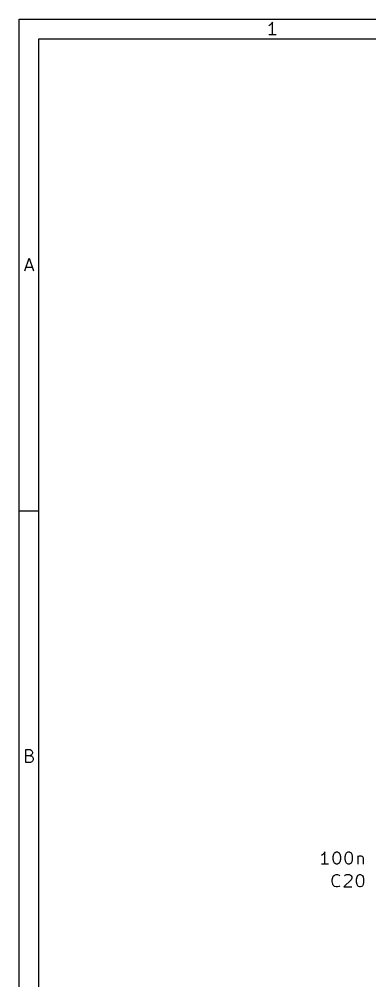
# Model space of a CAD drawing. Extents: x 0.4 to 11.3, y -7.9 to -0.4.
# Drawn here: x 0.394 to 1.796, y -4.244 to -0.394 of the extents above; entities that cross this region are included whole.
import ezdxf

# ---------------------------------------------------------------- set-up
doc = ezdxf.new("R2010")
doc.units = 0
doc.header["$MEASUREMENT"] = 0
doc.layers.add('CYAN2', color=4, linetype='CONTINUOUS')
doc.layers.add('RED2', color=1, linetype='CONTINUOUS')

msp = doc.modelspace()

# ---------------------------------------------------------------- linework, layer by layer
at = {"layer": 'CYAN2', "linetype": 'CONTINUOUS'}
for p, q in [((1.6116, -3.7349), (1.6068, -3.7397)), ((1.6116, -3.7349), (1.6068, -3.7397)), ((1.6163, -3.7278), (1.6116, -3.7349)), ((1.6163, -3.7278), (1.6116, -3.7349)), ((1.6163, -3.7778), (1.6163, -3.7278)), ((1.6163, -3.7778), (1.6163, -3.7278)), ((1.6521, -3.7373), (1.6544, -3.7326)), ((1.6521, -3.7373), (1.6544, -3.7326)), ((1.6544, -3.7326), (1.6568, -3.7302)), ((1.6544, -3.7326), (1.6568, -3.7302)), ((1.6568, -3.7302), (1.6616, -3.7278)), ((1.6568, -3.7302), (1.6616, -3.7278)), ((1.6616, -3.7278), (1.6663, -3.7278)), ((1.6616, -3.7278), (1.6663, -3.7278)), ((1.6663, -3.7278), (1.6711, -3.7302)), ((1.6663, -3.7278), (1.6711, -3.7302)), ((1.6711, -3.7302), (1.6735, -3.7326)), ((1.6711, -3.7302), (1.6735, -3.7326)), ((1.6735, -3.7326), (1.6759, -3.7373)), ((1.6735, -3.7326), (1.6759, -3.7373)), ((1.6997, -3.7373), (1.7021, -3.7326)), ((1.6997, -3.7373), (1.7021, -3.7326)), ((1.7021, -3.7326), (1.7044, -3.7302)), ((1.7021, -3.7326), (1.7044, -3.7302)), ((1.7044, -3.7302), (1.7092, -3.7278)), ((1.7044, -3.7302), (1.7092, -3.7278)), ((1.7092, -3.7278), (1.714, -3.7278)), ((1.7092, -3.7278), (1.714, -3.7278)), ((1.714, -3.7278), (1.7187, -3.7302)), ((1.714, -3.7278), (1.7187, -3.7302)), ((1.7187, -3.7302), (1.7211, -3.7326)), ((1.7187, -3.7302), (1.7211, -3.7326)), ((1.7211, -3.7326), (1.7235, -3.7373)), ((1.7211, -3.7326), (1.7235, -3.7373)), ((1.6068, -3.7397), (1.6021, -3.7421)), ((1.6068, -3.7397), (1.6021, -3.7421)), ((1.6497, -3.7468), (1.6521, -3.7373)), ((1.6497, -3.7468), (1.6521, -3.7373)), ((1.6497, -3.7588), (1.6497, -3.7468)), ((1.6497, -3.7588), (1.6497, -3.7468)), ((1.6521, -3.7683), (1.6497, -3.7588)), ((1.6521, -3.7683), (1.6497, -3.7588)), ((1.6544, -3.773), (1.6521, -3.7683)), ((1.6544, -3.773), (1.6521, -3.7683)), ((1.6568, -3.7754), (1.6544, -3.773)), ((1.6568, -3.7754), (1.6544, -3.773)), ((1.6735, -3.773), (1.6711, -3.7754)), ((1.6735, -3.773), (1.6711, -3.7754)), ((1.6759, -3.7683), (1.6735, -3.773)), ((1.6759, -3.7683), (1.6735, -3.773)), ((1.6759, -3.7373), (1.6782, -3.7468)), ((1.6759, -3.7373), (1.6782, -3.7468)), ((1.6782, -3.7588), (1.6759, -3.7683)), ((1.6782, -3.7588), (1.6759, -3.7683)), ((1.6782, -3.7468), (1.6782, -3.7588)), ((1.6782, -3.7468), (1.6782, -3.7588)), ((1.6973, -3.7468), (1.6997, -3.7373)), ((1.6973, -3.7468), (1.6997, -3.7373)), ((1.6973, -3.7588), (1.6973, -3.7468)), ((1.6973, -3.7588), (1.6973, -3.7468)), ((1.6997, -3.7683), (1.6973, -3.7588)), ((1.6997, -3.7683), (1.6973, -3.7588)), ((1.7021, -3.773), (1.6997, -3.7683)), ((1.7021, -3.773), (1.6997, -3.7683)), ((1.7044, -3.7754), (1.7021, -3.773)), ((1.7044, -3.7754), (1.7021, -3.773)), ((1.7211, -3.773), (1.7187, -3.7754)), ((1.7211, -3.773), (1.7187, -3.7754)), ((1.7235, -3.7683), (1.7211, -3.773)), ((1.7235, -3.7683), (1.7211, -3.773)), ((1.7235, -3.7373), (1.7259, -3.7468)), ((1.7235, -3.7373), (1.7259, -3.7468)), ((1.7259, -3.7588), (1.7235, -3.7683)), ((1.7259, -3.7588), (1.7235, -3.7683)), ((1.7259, -3.7468), (1.7259, -3.7588)), ((1.7259, -3.7468), (1.7259, -3.7588)), ((1.7473, -3.7445), (1.7473, -3.7778)), ((1.7473, -3.7445), (1.7473, -3.7778)), ((1.7473, -3.7492), (1.7497, -3.7468)), ((1.7473, -3.7492), (1.7497, -3.7468)), ((1.7497, -3.7468), (1.7544, -3.7445)), ((1.7497, -3.7468), (1.7544, -3.7445)), ((1.7544, -3.7445), (1.7616, -3.7445)), ((1.7544, -3.7445), (1.7616, -3.7445)), ((1.7616, -3.7445), (1.7663, -3.7468)), ((1.7616, -3.7445), (1.7663, -3.7468)), ((1.7663, -3.7468), (1.7687, -3.7516)), ((1.7663, -3.7468), (1.7687, -3.7516)), ((1.7687, -3.7516), (1.7687, -3.7778)), ((1.7687, -3.7516), (1.7687, -3.7778)), ((1.6306, -3.7778), (1.6021, -3.7778)), ((1.6306, -3.7778), (1.6021, -3.7778)), ((1.6616, -3.7778), (1.6568, -3.7754)), ((1.6616, -3.7778), (1.6568, -3.7754)), ((1.6663, -3.7778), (1.6616, -3.7778)), ((1.6663, -3.7778), (1.6616, -3.7778)), ((1.6711, -3.7754), (1.6663, -3.7778)), ((1.6711, -3.7754), (1.6663, -3.7778)), ((1.7092, -3.7778), (1.7044, -3.7754)), ((1.7092, -3.7778), (1.7044, -3.7754)), ((1.714, -3.7778), (1.7092, -3.7778)), ((1.714, -3.7778), (1.7092, -3.7778)), ((1.7187, -3.7754), (1.714, -3.7778)), ((1.7187, -3.7754), (1.714, -3.7778)), ((1.6449, -3.8402), (1.6473, -3.8307)), ((1.6449, -3.8402), (1.6473, -3.8307)), ((1.6449, -3.8474), (1.6449, -3.8402)), ((1.6449, -3.8474), (1.6449, -3.8402)), ((1.6473, -3.8569), (1.6449, -3.8474)), ((1.6473, -3.8569), (1.6449, -3.8474)), ((1.6473, -3.8307), (1.6497, -3.8259)), ((1.6473, -3.8307), (1.6497, -3.8259)), ((1.6497, -3.8259), (1.6544, -3.8212)), ((1.6497, -3.8259), (1.6544, -3.8212)), ((1.6544, -3.8212), (1.6616, -3.8188)), ((1.6544, -3.8212), (1.6616, -3.8188)), ((1.6616, -3.8188), (1.6663, -3.8188)), ((1.6616, -3.8188), (1.6663, -3.8188)), ((1.6663, -3.8188), (1.6735, -3.8212)), ((1.6663, -3.8188), (1.6735, -3.8212)), ((1.6735, -3.8212), (1.6759, -3.8236)), ((1.6735, -3.8212), (1.6759, -3.8236)), ((1.7211, -3.8402), (1.6925, -3.8688)), ((1.7211, -3.8402), (1.6925, -3.8688)), ((1.6949, -3.8236), (1.6973, -3.8212)), ((1.6949, -3.8236), (1.6973, -3.8212)), ((1.6973, -3.8212), (1.7021, -3.8188)), ((1.6973, -3.8212), (1.7021, -3.8188)), ((1.7021, -3.8188), (1.714, -3.8188)), ((1.7021, -3.8188), (1.714, -3.8188)), ((1.714, -3.8188), (1.7187, -3.8212)), ((1.714, -3.8188), (1.7187, -3.8212)), ((1.7187, -3.8212), (1.7211, -3.8236)), ((1.7187, -3.8212), (1.7211, -3.8236)), ((1.7211, -3.8236), (1.7235, -3.8283)), ((1.7211, -3.8236), (1.7235, -3.8283)), ((1.7235, -3.8331), (1.7211, -3.8402)), ((1.7235, -3.8331), (1.7211, -3.8402)), ((1.7235, -3.8283), (1.7235, -3.8331)), ((1.7235, -3.8283), (1.7235, -3.8331)), ((1.7425, -3.8378), (1.7449, -3.8283)), ((1.7425, -3.8378), (1.7449, -3.8283)), ((1.7425, -3.8498), (1.7425, -3.8378)), ((1.7425, -3.8498), (1.7425, -3.8378)), ((1.7449, -3.8593), (1.7425, -3.8498)), ((1.7449, -3.8593), (1.7425, -3.8498)), ((1.7449, -3.8283), (1.7473, -3.8236)), ((1.7449, -3.8283), (1.7473, -3.8236)), ((1.7473, -3.8236), (1.7497, -3.8212)), ((1.7473, -3.8236), (1.7497, -3.8212)), ((1.7497, -3.8212), (1.7544, -3.8188)), ((1.7497, -3.8212), (1.7544, -3.8188)), ((1.7544, -3.8188), (1.7592, -3.8188)), ((1.7544, -3.8188), (1.7592, -3.8188)), ((1.7592, -3.8188), (1.764, -3.8212)), ((1.7592, -3.8188), (1.764, -3.8212)), ((1.764, -3.8212), (1.7663, -3.8236)), ((1.764, -3.8212), (1.7663, -3.8236)), ((1.7663, -3.8236), (1.7687, -3.8283)), ((1.7663, -3.8236), (1.7687, -3.8283)), ((1.7687, -3.8283), (1.7711, -3.8378)), ((1.7687, -3.8283), (1.7711, -3.8378)), ((1.7711, -3.8498), (1.7687, -3.8593)), ((1.7711, -3.8498), (1.7687, -3.8593)), ((1.7711, -3.8378), (1.7711, -3.8498)), ((1.7711, -3.8378), (1.7711, -3.8498)), ((1.6497, -3.8617), (1.6473, -3.8569)), ((1.6497, -3.8617), (1.6473, -3.8569)), ((1.6544, -3.8664), (1.6497, -3.8617)), ((1.6544, -3.8664), (1.6497, -3.8617)), ((1.6616, -3.8688), (1.6544, -3.8664)), ((1.6616, -3.8688), (1.6544, -3.8664)), ((1.6663, -3.8688), (1.6616, -3.8688)), ((1.6663, -3.8688), (1.6616, -3.8688)), ((1.6735, -3.8664), (1.6663, -3.8688)), ((1.6735, -3.8664), (1.6663, -3.8688)), ((1.6759, -3.864), (1.6735, -3.8664)), ((1.6759, -3.864), (1.6735, -3.8664)), ((1.6925, -3.8688), (1.7235, -3.8688)), ((1.6925, -3.8688), (1.7235, -3.8688)), ((1.7473, -3.864), (1.7449, -3.8593)), ((1.7473, -3.864), (1.7449, -3.8593)), ((1.7497, -3.8664), (1.7473, -3.864)), ((1.7497, -3.8664), (1.7473, -3.864)), ((1.7544, -3.8688), (1.7497, -3.8664)), ((1.7544, -3.8688), (1.7497, -3.8664)), ((1.7592, -3.8688), (1.7544, -3.8688)), ((1.7592, -3.8688), (1.7544, -3.8688)), ((1.764, -3.8664), (1.7592, -3.8688)), ((1.764, -3.8664), (1.7592, -3.8688)), ((1.7663, -3.864), (1.764, -3.8664)), ((1.7663, -3.864), (1.764, -3.8664)), ((1.7687, -3.8593), (1.7663, -3.864)), ((1.7687, -3.8593), (1.7663, -3.864))]:
    msp.add_line(p, q, dxfattribs=at)
at = {"layer": 'RED2', "linetype": 'CONTINUOUS'}
for p, q in [((0.3937, -0.3937), (11.2993, -0.3937)), ((0.3937, -7.8743), (0.3937, -0.3937)), ((1.3965, -0.4174), (1.3916, -0.4199)), ((1.4013, -0.4126), (1.3965, -0.4174)), ((1.4062, -0.4053), (1.4013, -0.4126)), ((1.4062, -0.4564), (1.4062, -0.4053)), ((1.4208, -0.4564), (1.3916, -0.4564)), ((0.4724, -0.4724), (11.2206, -0.4724)), ((0.4724, -7.7956), (0.4724, -0.4724)), ((0.416, -1.4013), (0.4331, -1.3501)), ((0.4331, -1.3501), (0.4501, -1.4013)), ((0.4209, -1.3867), (0.4453, -1.3867)), ((0.3937, -2.3622), (0.4724, -2.3622)), ((0.4197, -3.3698), (0.4197, -3.3186)), ((0.4197, -3.3186), (0.4367, -3.3186)), ((0.4367, -3.343), (0.4197, -3.343)), ((0.4367, -3.3186), (0.4416, -3.3211)), ((0.4416, -3.3406), (0.4367, -3.343)), ((0.4367, -3.343), (0.444, -3.3455)), ((0.4416, -3.3211), (0.444, -3.3235)), ((0.444, -3.3381), (0.4416, -3.3406)), ((0.444, -3.3235), (0.4465, -3.3284)), ((0.4465, -3.3333), (0.444, -3.3381)), ((0.444, -3.3455), (0.4465, -3.3479)), ((0.4465, -3.3284), (0.4465, -3.3333)), ((0.4465, -3.3479), (0.4489, -3.3528)), ((0.4392, -3.3698), (0.4197, -3.3698)), ((0.444, -3.3674), (0.4392, -3.3698)), ((0.4465, -3.365), (0.444, -3.3674)), ((0.4489, -3.3601), (0.4465, -3.365)), ((0.4489, -3.3528), (0.4489, -3.3601))]:
    msp.add_line(p, q, dxfattribs=at)

doc.saveas('drawing.dxf')
